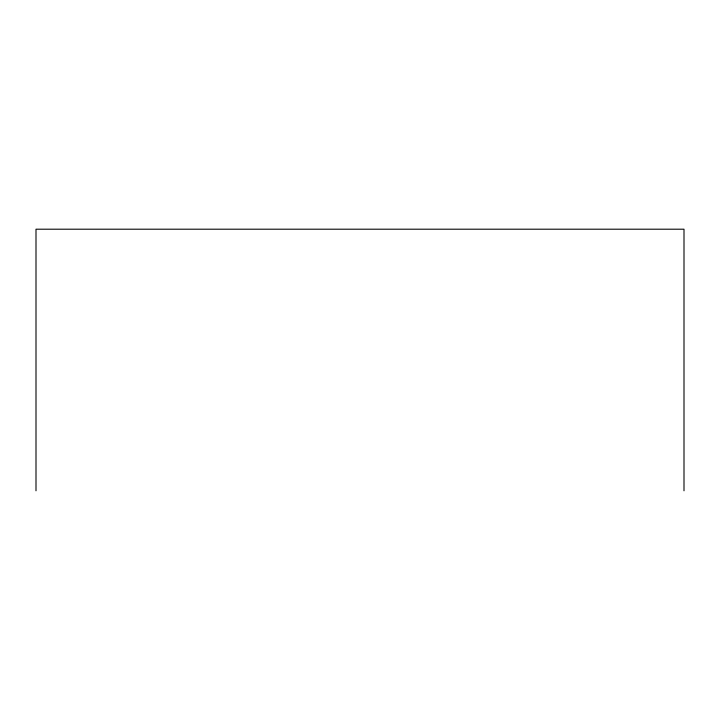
<?xml version="1.0" encoding="UTF-8"?>
<svg xmlns="http://www.w3.org/2000/svg" width="720" height="720" viewBox="0 0 720 720"><rect width="100%" height="100%" fill="white"/><g stroke="black" fill="none" stroke-linecap="round" stroke-linejoin="round"><path stroke-width="1.08" d="M684 490.797L684 229.203L36 229.203L36 490.797"/></g></svg>
